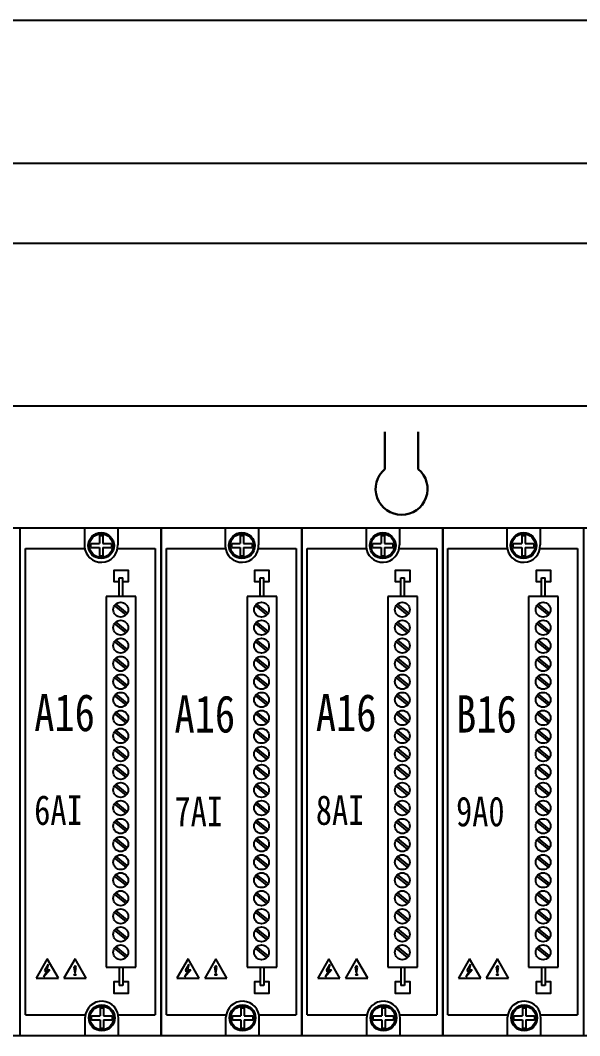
# Model space of a CAD drawing. Extents: x -159874 to -117758, y 9787 to 31117.
# Drawn here: x -149874.4 to -149723.7, y 26309.3 to 26582.6 of the extents above; entities that cross this region are included whole.
import ezdxf

# ---------------------------------------------------------------- set-up
doc = ezdxf.new("R2010")
doc.units = 0
doc.layers.get('0').update_dxf_attribs({"linetype": 'CONTINUOUS'})
doc.layers.get('DEFPOINTS').update_dxf_attribs({"linetype": 'CONTINUOUS'})
doc.layers.add('AM_0', color=7, linetype='CONTINUOUS', lineweight=30)
doc.layers.add('Title Block', color=7, linetype='CONTINUOUS')
doc.styles.get("Standard").update_dxf_attribs({"font": ''})
doc.styles.get('Standard').set_extended_font_data('SimSun')
doc.dimstyles.get("Standard").update_dxf_attribs({"dimtxt": 0.18, "dimasz": 0.18, "dimexe": 0.18, "dimexo": 0.0625, "dimgap": 0.09, "dimtad": 0, "dimtih": 1, "dimtoh": 1, "dimdec": 4, "dimzin": 0, "dimdsep": 46, "dimtxsty": 'Standard', "dimcen": 0.09, "dimadec": 0, "dimazin": 0, "dimtfac": 1, "dimtdec": 4, "dimtofl": 0, "dimtmove": 0, "dimatfit": 3, "dimfxl": 1, "dimtolj": 1, "dimtzin": 0, "dimarcsym": 0})

# ---------------------------------------------------------------- blocks, each defined once
blk = doc.blocks.new('*D86')
at = {"color": 0, "lineweight": -2}
for p, q in [((-150253.36, 26523.23), (-150253.36, 26545.36)), ((-149553.36, 26523.23), (-149553.36, 26545.36)), ((-150233.36, 26544.11), (-149573.36, 26544.11))]:
    blk.add_line(p, q, dxfattribs=at)
at = {"color": 0}
for points in [[(-150233.36, 26547.45), (-150233.36, 26540.78), (-150253.36, 26544.11)], [(-149573.36, 26547.45), (-149573.36, 26540.78), (-149553.36, 26544.11)]]:
    blk.add_solid(points, dxfattribs=at)
at = {"layer": 'DEFPOINTS', "color": 0}
for p in [(-149553.36, 26544.11), (-150253.36, 26522.61), (-149553.36, 26522.61)]:
    blk.add_point(p, dxfattribs=at)
at = {"color": 0, "insert": (-149903.36, 26559.11), "char_height": 20, "attachment_point": 5}
blk.add_mtext('\\A1;700', dxfattribs=at)

msp = doc.modelspace()

# ---------------------------------------------------------------- linework, layer by layer
at = {"color": 6}
msp.add_line((-150302.73629, 26582.60839), (-149502.73629, 26582.60839), dxfattribs=at)
at = {"color": 4}
msp.add_line((-150253.36129, 26522.6084), (-149553.36129, 26522.60839), dxfattribs=at)
for p, q in [((-149666.18285, 26478.77278), (-150113.15522, 26478.77278)), ((-149857.06212, 26445.97923), (-149857.06212, 26441.01323)), ((-149848.09234, 26445.97923), (-149848.09234, 26441.36005)), ((-149819.14116, 26445.97923), (-149819.14116, 26441.01323)), ((-149810.17138, 26445.97923), (-149810.17138, 26441.36005)), ((-149781.2202, 26445.97923), (-149781.2202, 26441.01323)), ((-149772.25042, 26445.97923), (-149772.25042, 26441.36005)), ((-149743.29924, 26445.97923), (-149743.29924, 26441.01323)), ((-149734.32946, 26445.97923), (-149734.32946, 26441.36005)), ((-149872.93294, 26440.37872), (-149856.99119, 26440.37872)), ((-149872.93294, 26314.8647), (-149872.93294, 26440.37872)), ((-149848.16378, 26440.37872), (-149837.99957, 26440.37872)), ((-149837.99957, 26440.37872), (-149837.99957, 26314.8647)), ((-149835.01198, 26440.37872), (-149819.07023, 26440.37872)), ((-149835.01198, 26314.8647), (-149835.01198, 26440.37872)), ((-149810.24282, 26440.37872), (-149800.07861, 26440.37872)), ((-149800.07861, 26440.37872), (-149800.07861, 26314.8647)), ((-149800.07861, 26440.37872), (-149800.07861, 26314.8647)), ((-149797.09102, 26440.37872), (-149781.14927, 26440.37872)), ((-149797.09102, 26314.8647), (-149797.09102, 26440.37872)), ((-149772.32186, 26440.37872), (-149762.15765, 26440.37872)), ((-149762.15765, 26440.37872), (-149762.15765, 26314.8647)), ((-149759.17006, 26440.37872), (-149743.22831, 26440.37872)), ((-149759.17006, 26314.8647), (-149759.17006, 26440.37872)), ((-149734.4009, 26440.37872), (-149724.23669, 26440.37872)), ((-149724.23669, 26440.37872), (-149724.23669, 26314.8647)), ((-149724.23669, 26440.37872), (-149724.23669, 26314.8647)), ((-149872.93294, 26314.8647), (-149856.81109, 26314.8647)), ((-149847.98369, 26314.8647), (-149837.99957, 26314.8647)), ((-149835.01198, 26314.8647), (-149818.89013, 26314.8647)), ((-149810.06273, 26314.8647), (-149800.07861, 26314.8647)), ((-149797.09102, 26314.8647), (-149780.96917, 26314.8647)), ((-149772.14177, 26314.8647), (-149762.15765, 26314.8647)), ((-149759.17006, 26314.8647), (-149743.04821, 26314.8647)), ((-149734.22081, 26314.8647), (-149724.23669, 26314.8647)), ((-149856.88202, 26309.26419), (-149856.88202, 26314.23019)), ((-149847.91224, 26309.26419), (-149847.91224, 26313.88337)), ((-149818.96106, 26309.26419), (-149818.96106, 26314.23019)), ((-149809.99128, 26309.26419), (-149809.99128, 26313.88337)), ((-149781.0401, 26309.26419), (-149781.0401, 26314.23019)), ((-149772.07032, 26309.26419), (-149772.07032, 26313.88337)), ((-149743.11914, 26309.26419), (-149743.11914, 26314.23019)), ((-149734.14936, 26309.26419), (-149734.14936, 26313.88337))]:
    msp.add_line(p, q)
at = {"color": 7}
for p, q in [((-149853.02519, 26443.94916), (-149853.02519, 26441.72557)), ((-149853.02519, 26443.94916), (-149852.12978, 26443.94916)), ((-149852.12978, 26443.94916), (-149852.12978, 26441.72557)), ((-149815.10423, 26443.94916), (-149815.10423, 26441.72557)), ((-149815.10423, 26443.94916), (-149814.20882, 26443.94916)), ((-149814.20882, 26443.94916), (-149814.20882, 26441.72557)), ((-149777.18327, 26443.94916), (-149777.18327, 26441.72557)), ((-149777.18327, 26443.94916), (-149776.28786, 26443.94916)), ((-149776.28786, 26443.94916), (-149776.28786, 26441.72557)), ((-149739.26231, 26443.94916), (-149739.26231, 26441.72557)), ((-149739.26231, 26443.94916), (-149738.3669, 26443.94916)), ((-149738.3669, 26443.94916), (-149738.3669, 26441.72557)), ((-149855.33332, 26441.72557), (-149853.02519, 26441.72557)), ((-149855.33332, 26440.66108), (-149855.33332, 26441.72557)), ((-149855.33332, 26440.66108), (-149853.02519, 26440.66108)), ((-149853.02519, 26440.66108), (-149853.02519, 26438.43749)), ((-149852.12978, 26441.72557), (-149849.82165, 26441.72557)), ((-149852.12978, 26440.66108), (-149852.12978, 26438.43749)), ((-149852.12978, 26440.66108), (-149849.82165, 26440.66108)), ((-149817.41236, 26441.72557), (-149815.10423, 26441.72557)), ((-149817.41236, 26440.66108), (-149817.41236, 26441.72557)), ((-149817.41236, 26440.66108), (-149815.10423, 26440.66108)), ((-149815.10423, 26440.66108), (-149815.10423, 26438.43749)), ((-149814.20882, 26441.72557), (-149811.90069, 26441.72557)), ((-149814.20882, 26440.66108), (-149814.20882, 26438.43749)), ((-149814.20882, 26440.66108), (-149811.90069, 26440.66108)), ((-149779.4914, 26441.72557), (-149777.18327, 26441.72557)), ((-149779.4914, 26440.66108), (-149779.4914, 26441.72557)), ((-149779.4914, 26440.66108), (-149777.18327, 26440.66108)), ((-149777.18327, 26440.66108), (-149777.18327, 26438.43749)), ((-149776.28786, 26441.72557), (-149773.97973, 26441.72557)), ((-149776.28786, 26440.66108), (-149776.28786, 26438.43749)), ((-149776.28786, 26440.66108), (-149773.97973, 26440.66108)), ((-149741.57044, 26441.72557), (-149739.26231, 26441.72557)), ((-149741.57044, 26440.66108), (-149741.57044, 26441.72557)), ((-149741.57044, 26440.66108), (-149739.26231, 26440.66108)), ((-149739.26231, 26440.66108), (-149739.26231, 26438.43749)), ((-149738.3669, 26441.72557), (-149736.05877, 26441.72557)), ((-149738.3669, 26440.66108), (-149738.3669, 26438.43749)), ((-149738.3669, 26440.66108), (-149736.05877, 26440.66108)), ((-149853.02519, 26438.43749), (-149852.12978, 26438.43749)), ((-149815.10423, 26438.43749), (-149814.20882, 26438.43749)), ((-149777.18327, 26438.43749), (-149776.28786, 26438.43749)), ((-149739.26231, 26438.43749), (-149738.3669, 26438.43749)), ((-149851.19989, 26427.51771), (-149851.19989, 26327.72571)), ((-149843.21653, 26427.51771), (-149851.19989, 26427.51771)), ((-149843.21653, 26327.72571), (-149843.21653, 26427.51771)), ((-149813.27893, 26427.51771), (-149813.27893, 26327.72571)), ((-149805.29557, 26427.51771), (-149813.27893, 26427.51771)), ((-149805.29557, 26327.72571), (-149805.29557, 26427.51771)), ((-149775.35797, 26427.51771), (-149775.35797, 26327.72571)), ((-149767.37461, 26427.51771), (-149775.35797, 26427.51771)), ((-149767.37461, 26327.72571), (-149767.37461, 26427.51771)), ((-149737.43701, 26427.51771), (-149737.43701, 26327.72571)), ((-149729.45365, 26427.51771), (-149737.43701, 26427.51771)), ((-149729.45365, 26327.72571), (-149729.45365, 26427.51771)), ((-149848.95037, 26425.00381), (-149845.95605, 26422.58818)), ((-149848.62509, 26425.45071), (-149845.63077, 26423.03509)), ((-149811.02941, 26425.00381), (-149808.03509, 26422.58818)), ((-149810.70413, 26425.45071), (-149807.70981, 26423.03509)), ((-149773.10845, 26425.00381), (-149770.11413, 26422.58818)), ((-149772.78317, 26425.45071), (-149769.78885, 26423.03509)), ((-149735.18749, 26425.00381), (-149732.19317, 26422.58818)), ((-149734.86221, 26425.45071), (-149731.86789, 26423.03509)), ((-149848.95037, 26420.14772), (-149845.95605, 26417.7321)), ((-149848.62509, 26420.59462), (-149845.63077, 26418.179)), ((-149811.02941, 26420.14772), (-149808.03509, 26417.7321)), ((-149810.70413, 26420.59462), (-149807.70981, 26418.179)), ((-149773.10845, 26420.14772), (-149770.11413, 26417.7321)), ((-149772.78317, 26420.59462), (-149769.78885, 26418.179)), ((-149735.18749, 26420.14772), (-149732.19317, 26417.7321)), ((-149734.86221, 26420.59462), (-149731.86789, 26418.179)), ((-149848.95037, 26415.29163), (-149845.95605, 26412.87601)), ((-149848.62509, 26415.73854), (-149845.63077, 26413.32291)), ((-149811.02941, 26415.29163), (-149808.03509, 26412.87601)), ((-149810.70413, 26415.73854), (-149807.70981, 26413.32291)), ((-149773.10845, 26415.29163), (-149770.11413, 26412.87601)), ((-149772.78317, 26415.73854), (-149769.78885, 26413.32291)), ((-149735.18749, 26415.29163), (-149732.19317, 26412.87601)), ((-149734.86221, 26415.73854), (-149731.86789, 26413.32291)), ((-149848.62509, 26410.88245), (-149845.63077, 26408.46683)), ((-149810.70413, 26410.88245), (-149807.70981, 26408.46683)), ((-149772.78317, 26410.88245), (-149769.78885, 26408.46683)), ((-149734.86221, 26410.88245), (-149731.86789, 26408.46683)), ((-149848.95037, 26410.43554), (-149845.95605, 26408.01992)), ((-149811.02941, 26410.43554), (-149808.03509, 26408.01992)), ((-149773.10845, 26410.43554), (-149770.11413, 26408.01992)), ((-149735.18749, 26410.43554), (-149732.19317, 26408.01992)), ((-149848.95037, 26405.57945), (-149845.95605, 26403.16383)), ((-149848.62509, 26406.02636), (-149845.63077, 26403.61074)), ((-149811.02941, 26405.57945), (-149808.03509, 26403.16383)), ((-149810.70413, 26406.02636), (-149807.70981, 26403.61074)), ((-149773.10845, 26405.57945), (-149770.11413, 26403.16383)), ((-149772.78317, 26406.02636), (-149769.78885, 26403.61074)), ((-149735.18749, 26405.57945), (-149732.19317, 26403.16383)), ((-149734.86221, 26406.02636), (-149731.86789, 26403.61074)), ((-149848.95037, 26400.72337), (-149845.95605, 26398.30774)), ((-149848.62509, 26401.17027), (-149845.63077, 26398.75465)), ((-149811.02941, 26400.72337), (-149808.03509, 26398.30774)), ((-149810.70413, 26401.17027), (-149807.70981, 26398.75465)), ((-149773.10845, 26400.72337), (-149770.11413, 26398.30774)), ((-149772.78317, 26401.17027), (-149769.78885, 26398.75465)), ((-149735.18749, 26400.72337), (-149732.19317, 26398.30774)), ((-149734.86221, 26401.17027), (-149731.86789, 26398.75465)), ((-149848.95037, 26395.86728), (-149845.95605, 26393.45166)), ((-149848.62509, 26396.31418), (-149845.63077, 26393.89856)), ((-149811.02941, 26395.86728), (-149808.03509, 26393.45166)), ((-149810.70413, 26396.31418), (-149807.70981, 26393.89856)), ((-149773.10845, 26395.86728), (-149770.11413, 26393.45166)), ((-149772.78317, 26396.31418), (-149769.78885, 26393.89856)), ((-149735.18749, 26395.86728), (-149732.19317, 26393.45166)), ((-149734.86221, 26396.31418), (-149731.86789, 26393.89856)), ((-149848.62509, 26391.4581), (-149845.63077, 26389.04247)), ((-149810.70413, 26391.4581), (-149807.70981, 26389.04247)), ((-149772.78317, 26391.4581), (-149769.78885, 26389.04247)), ((-149734.86221, 26391.4581), (-149731.86789, 26389.04247)), ((-149848.95037, 26391.01119), (-149845.95605, 26388.59557)), ((-149811.02941, 26391.01119), (-149808.03509, 26388.59557)), ((-149773.10845, 26391.01119), (-149770.11413, 26388.59557)), ((-149735.18749, 26391.01119), (-149732.19317, 26388.59557)), ((-149848.95037, 26386.1551), (-149845.95605, 26383.73948)), ((-149848.62509, 26386.60201), (-149845.63077, 26384.18639)), ((-149811.02941, 26386.1551), (-149808.03509, 26383.73948)), ((-149810.70413, 26386.60201), (-149807.70981, 26384.18639)), ((-149773.10845, 26386.1551), (-149770.11413, 26383.73948)), ((-149772.78317, 26386.60201), (-149769.78885, 26384.18639)), ((-149735.18749, 26386.1551), (-149732.19317, 26383.73948)), ((-149734.86221, 26386.60201), (-149731.86789, 26384.18639)), ((-149848.95037, 26381.29901), (-149845.95605, 26378.88339)), ((-149848.62509, 26381.74592), (-149845.63077, 26379.3303)), ((-149811.02941, 26381.29901), (-149808.03509, 26378.88339)), ((-149810.70413, 26381.74592), (-149807.70981, 26379.3303)), ((-149773.10845, 26381.29901), (-149770.11413, 26378.88339)), ((-149772.78317, 26381.74592), (-149769.78885, 26379.3303)), ((-149735.18749, 26381.29901), (-149732.19317, 26378.88339)), ((-149734.86221, 26381.74592), (-149731.86789, 26379.3303)), ((-149848.95037, 26376.44292), (-149845.95605, 26374.0273)), ((-149848.62509, 26376.88983), (-149845.63077, 26374.47421)), ((-149811.02941, 26376.44292), (-149808.03509, 26374.0273)), ((-149810.70413, 26376.88983), (-149807.70981, 26374.47421)), ((-149773.10845, 26376.44292), (-149770.11413, 26374.0273)), ((-149772.78317, 26376.88983), (-149769.78885, 26374.47421)), ((-149735.18749, 26376.44292), (-149732.19317, 26374.0273)), ((-149734.86221, 26376.88983), (-149731.86789, 26374.47421)), ((-149848.95037, 26371.58684), (-149845.95605, 26369.17121)), ((-149848.62509, 26372.03374), (-149845.63077, 26369.61812)), ((-149811.02941, 26371.58684), (-149808.03509, 26369.17121)), ((-149810.70413, 26372.03374), (-149807.70981, 26369.61812)), ((-149773.10845, 26371.58684), (-149770.11413, 26369.17121)), ((-149772.78317, 26372.03374), (-149769.78885, 26369.61812)), ((-149735.18749, 26371.58684), (-149732.19317, 26369.17121)), ((-149734.86221, 26372.03374), (-149731.86789, 26369.61812)), ((-149848.62509, 26367.17766), (-149845.63077, 26364.76203)), ((-149810.70413, 26367.17766), (-149807.70981, 26364.76203)), ((-149772.78317, 26367.17766), (-149769.78885, 26364.76203)), ((-149734.86221, 26367.17766), (-149731.86789, 26364.76203)), ((-149848.95037, 26366.73075), (-149845.95605, 26364.31513)), ((-149811.02941, 26366.73075), (-149808.03509, 26364.31513)), ((-149773.10845, 26366.73075), (-149770.11413, 26364.31513)), ((-149735.18749, 26366.73075), (-149732.19317, 26364.31513)), ((-149848.95037, 26361.87466), (-149845.95605, 26359.45904)), ((-149848.62509, 26362.32157), (-149845.63077, 26359.90595)), ((-149811.02941, 26361.87466), (-149808.03509, 26359.45904)), ((-149810.70413, 26362.32157), (-149807.70981, 26359.90595)), ((-149773.10845, 26361.87466), (-149770.11413, 26359.45904)), ((-149772.78317, 26362.32157), (-149769.78885, 26359.90595)), ((-149735.18749, 26361.87466), (-149732.19317, 26359.45904)), ((-149734.86221, 26362.32157), (-149731.86789, 26359.90595)), ((-149848.95037, 26357.01857), (-149845.95605, 26354.60295)), ((-149848.62509, 26357.46548), (-149845.63077, 26355.04986)), ((-149811.02941, 26357.01857), (-149808.03509, 26354.60295)), ((-149810.70413, 26357.46548), (-149807.70981, 26355.04986)), ((-149773.10845, 26357.01857), (-149770.11413, 26354.60295)), ((-149772.78317, 26357.46548), (-149769.78885, 26355.04986)), ((-149735.18749, 26357.01857), (-149732.19317, 26354.60295)), ((-149734.86221, 26357.46548), (-149731.86789, 26355.04986)), ((-149848.95037, 26352.16248), (-149845.95605, 26349.74686)), ((-149848.62509, 26352.60939), (-149845.63077, 26350.19377)), ((-149811.02941, 26352.16248), (-149808.03509, 26349.74686)), ((-149810.70413, 26352.60939), (-149807.70981, 26350.19377)), ((-149773.10845, 26352.16248), (-149770.11413, 26349.74686)), ((-149772.78317, 26352.60939), (-149769.78885, 26350.19377)), ((-149735.18749, 26352.16248), (-149732.19317, 26349.74686)), ((-149734.86221, 26352.60939), (-149731.86789, 26350.19377)), ((-149848.62509, 26347.7533), (-149845.63077, 26345.33768)), ((-149810.70413, 26347.7533), (-149807.70981, 26345.33768)), ((-149772.78317, 26347.7533), (-149769.78885, 26345.33768)), ((-149734.86221, 26347.7533), (-149731.86789, 26345.33768)), ((-149848.95037, 26347.3064), (-149845.95605, 26344.89077)), ((-149811.02941, 26347.3064), (-149808.03509, 26344.89077)), ((-149773.10845, 26347.3064), (-149770.11413, 26344.89077)), ((-149735.18749, 26347.3064), (-149732.19317, 26344.89077)), ((-149848.95037, 26342.45031), (-149845.95605, 26340.03469)), ((-149848.62509, 26342.89722), (-149845.63077, 26340.48159)), ((-149811.02941, 26342.45031), (-149808.03509, 26340.03469)), ((-149810.70413, 26342.89722), (-149807.70981, 26340.48159)), ((-149773.10845, 26342.45031), (-149770.11413, 26340.03469)), ((-149772.78317, 26342.89722), (-149769.78885, 26340.48159)), ((-149735.18749, 26342.45031), (-149732.19317, 26340.03469)), ((-149734.86221, 26342.89722), (-149731.86789, 26340.48159)), ((-149848.95037, 26337.59422), (-149845.95605, 26335.1786)), ((-149848.62509, 26338.04113), (-149845.63077, 26335.62551)), ((-149811.02941, 26337.59422), (-149808.03509, 26335.1786)), ((-149810.70413, 26338.04113), (-149807.70981, 26335.62551)), ((-149773.10845, 26337.59422), (-149770.11413, 26335.1786)), ((-149772.78317, 26338.04113), (-149769.78885, 26335.62551)), ((-149735.18749, 26337.59422), (-149732.19317, 26335.1786)), ((-149734.86221, 26338.04113), (-149731.86789, 26335.62551)), ((-149848.95037, 26332.73813), (-149845.95605, 26330.32251)), ((-149848.62509, 26333.18504), (-149845.63077, 26330.76942)), ((-149811.02941, 26332.73813), (-149808.03509, 26330.32251)), ((-149810.70413, 26333.18504), (-149807.70981, 26330.76942)), ((-149773.10845, 26332.73813), (-149770.11413, 26330.32251)), ((-149772.78317, 26333.18504), (-149769.78885, 26330.76942)), ((-149735.18749, 26332.73813), (-149732.19317, 26330.32251)), ((-149734.86221, 26333.18504), (-149731.86789, 26330.76942)), ((-149851.19989, 26327.72571), (-149843.21653, 26327.72571)), ((-149813.27893, 26327.72571), (-149805.29557, 26327.72571)), ((-149775.35797, 26327.72571), (-149767.37461, 26327.72571)), ((-149737.43701, 26327.72571), (-149729.45365, 26327.72571)), ((-149852.84509, 26316.80594), (-149852.84509, 26314.58234)), ((-149852.84509, 26316.80594), (-149851.94969, 26316.80594)), ((-149851.94969, 26316.80594), (-149851.94969, 26314.58234)), ((-149814.92413, 26316.80594), (-149814.92413, 26314.58234)), ((-149814.92413, 26316.80594), (-149814.02873, 26316.80594)), ((-149814.02873, 26316.80594), (-149814.02873, 26314.58234)), ((-149777.00317, 26316.80594), (-149777.00317, 26314.58234)), ((-149777.00317, 26316.80594), (-149776.10777, 26316.80594)), ((-149776.10777, 26316.80594), (-149776.10777, 26314.58234)), ((-149739.08221, 26316.80594), (-149739.08221, 26314.58234)), ((-149739.08221, 26316.80594), (-149738.18681, 26316.80594)), ((-149738.18681, 26316.80594), (-149738.18681, 26314.58234)), ((-149855.15323, 26314.58234), (-149852.84509, 26314.58234)), ((-149855.15323, 26313.51785), (-149855.15323, 26314.58234)), ((-149855.15323, 26313.51785), (-149852.84509, 26313.51785)), ((-149852.84509, 26313.51785), (-149852.84509, 26311.29426)), ((-149851.94969, 26314.58234), (-149849.64155, 26314.58234)), ((-149851.94969, 26313.51785), (-149851.94969, 26311.29426)), ((-149851.94969, 26313.51785), (-149849.64155, 26313.51785)), ((-149817.23227, 26314.58234), (-149814.92413, 26314.58234)), ((-149817.23227, 26313.51785), (-149817.23227, 26314.58234)), ((-149817.23227, 26313.51785), (-149814.92413, 26313.51785)), ((-149814.92413, 26313.51785), (-149814.92413, 26311.29426)), ((-149814.02873, 26314.58234), (-149811.72059, 26314.58234)), ((-149814.02873, 26313.51785), (-149814.02873, 26311.29426)), ((-149814.02873, 26313.51785), (-149811.72059, 26313.51785)), ((-149779.31131, 26314.58234), (-149777.00317, 26314.58234)), ((-149779.31131, 26313.51785), (-149779.31131, 26314.58234)), ((-149779.31131, 26313.51785), (-149777.00317, 26313.51785)), ((-149777.00317, 26313.51785), (-149777.00317, 26311.29426)), ((-149776.10777, 26314.58234), (-149773.79963, 26314.58234)), ((-149776.10777, 26313.51785), (-149776.10777, 26311.29426)), ((-149776.10777, 26313.51785), (-149773.79963, 26313.51785)), ((-149741.39035, 26314.58234), (-149739.08221, 26314.58234)), ((-149741.39035, 26313.51785), (-149741.39035, 26314.58234)), ((-149741.39035, 26313.51785), (-149739.08221, 26313.51785)), ((-149739.08221, 26313.51785), (-149739.08221, 26311.29426)), ((-149738.18681, 26314.58234), (-149735.87867, 26314.58234)), ((-149738.18681, 26313.51785), (-149738.18681, 26311.29426)), ((-149738.18681, 26313.51785), (-149735.87867, 26313.51785)), ((-149852.84509, 26311.29426), (-149851.94969, 26311.29426)), ((-149814.92413, 26311.29426), (-149814.02873, 26311.29426)), ((-149777.00317, 26311.29426), (-149776.10777, 26311.29426)), ((-149739.08221, 26311.29426), (-149738.18681, 26311.29426))]:
    msp.add_line(p, q, dxfattribs=at)
for points in [[(-150182.53797, 26445.97923), (-149608.90491, 26445.97923), (-149608.90491, 26309.26419), (-150182.53797, 26309.26419)], [(-149874.35163, 26445.97923), (-149836.43067, 26445.97923), (-149836.43067, 26309.26419), (-149874.35163, 26309.26419)], [(-149836.43067, 26445.97923), (-149798.50971, 26445.97923), (-149798.50971, 26309.26419), (-149836.43067, 26309.26419)], [(-149798.50971, 26445.97923), (-149760.58875, 26445.97923), (-149760.58875, 26309.26419), (-149798.50971, 26309.26419)], [(-149760.58875, 26445.97923), (-149722.66779, 26445.97923), (-149722.66779, 26309.26419), (-149760.58875, 26309.26419)]]:
    msp.add_lwpolyline(points, close=True)
for centre, radius in [((-149852.57749, 26441.19332), 3.49272), ((-149852.57749, 26441.19332), 3.17252), ((-149814.65653, 26441.19332), 3.49272), ((-149814.65653, 26441.19332), 3.17252), ((-149776.73557, 26441.19332), 3.49272), ((-149776.73557, 26441.19332), 3.17252), ((-149738.81461, 26441.19332), 3.49272), ((-149738.81461, 26441.19332), 3.17252), ((-149847.29827, 26423.95977), 1.99584), ((-149809.37731, 26423.95977), 1.99584), ((-149771.45635, 26423.95977), 1.99584), ((-149733.53539, 26423.95977), 1.99584), ((-149847.29827, 26419.10368), 1.99584), ((-149809.37731, 26419.10368), 1.99584), ((-149771.45635, 26419.10368), 1.99584), ((-149733.53539, 26419.10368), 1.99584), ((-149847.29827, 26414.24759), 1.99584), ((-149809.37731, 26414.24759), 1.99584), ((-149771.45635, 26414.24759), 1.99584), ((-149733.53539, 26414.24759), 1.99584), ((-149847.29827, 26409.3915), 1.99584), ((-149809.37731, 26409.3915), 1.99584), ((-149771.45635, 26409.3915), 1.99584), ((-149733.53539, 26409.3915), 1.99584), ((-149847.29827, 26404.53541), 1.99584), ((-149809.37731, 26404.53541), 1.99584), ((-149771.45635, 26404.53541), 1.99584), ((-149733.53539, 26404.53541), 1.99584), ((-149847.29827, 26399.67933), 1.99584), ((-149809.37731, 26399.67933), 1.99584), ((-149771.45635, 26399.67933), 1.99584), ((-149733.53539, 26399.67933), 1.99584), ((-149847.29827, 26394.82324), 1.99584), ((-149809.37731, 26394.82324), 1.99584), ((-149771.45635, 26394.82324), 1.99584), ((-149733.53539, 26394.82324), 1.99584), ((-149847.29827, 26389.96715), 1.99584), ((-149809.37731, 26389.96715), 1.99584), ((-149771.45635, 26389.96715), 1.99584), ((-149733.53539, 26389.96715), 1.99584), ((-149847.29827, 26385.11106), 1.99584), ((-149809.37731, 26385.11106), 1.99584), ((-149771.45635, 26385.11106), 1.99584), ((-149733.53539, 26385.11106), 1.99584), ((-149847.29827, 26380.25497), 1.99584), ((-149809.37731, 26380.25497), 1.99584), ((-149771.45635, 26380.25497), 1.99584), ((-149733.53539, 26380.25497), 1.99584), ((-149847.29827, 26375.39888), 1.99584), ((-149809.37731, 26375.39888), 1.99584), ((-149771.45635, 26375.39888), 1.99584), ((-149733.53539, 26375.39888), 1.99584), ((-149847.29827, 26370.5428), 1.99584), ((-149809.37731, 26370.5428), 1.99584), ((-149771.45635, 26370.5428), 1.99584), ((-149733.53539, 26370.5428), 1.99584), ((-149847.29827, 26365.68671), 1.99584), ((-149809.37731, 26365.68671), 1.99584), ((-149771.45635, 26365.68671), 1.99584), ((-149733.53539, 26365.68671), 1.99584), ((-149847.29827, 26360.83062), 1.99584), ((-149809.37731, 26360.83062), 1.99584), ((-149771.45635, 26360.83062), 1.99584), ((-149733.53539, 26360.83062), 1.99584), ((-149847.29827, 26355.97453), 1.99584), ((-149809.37731, 26355.97453), 1.99584), ((-149771.45635, 26355.97453), 1.99584), ((-149733.53539, 26355.97453), 1.99584), ((-149847.29827, 26351.11844), 1.99584), ((-149809.37731, 26351.11844), 1.99584), ((-149771.45635, 26351.11844), 1.99584), ((-149733.53539, 26351.11844), 1.99584), ((-149847.29827, 26346.26236), 1.99584), ((-149809.37731, 26346.26236), 1.99584), ((-149771.45635, 26346.26236), 1.99584), ((-149733.53539, 26346.26236), 1.99584), ((-149847.29827, 26341.40627), 1.99584), ((-149809.37731, 26341.40627), 1.99584), ((-149771.45635, 26341.40627), 1.99584), ((-149733.53539, 26341.40627), 1.99584), ((-149847.29827, 26336.55018), 1.99584), ((-149809.37731, 26336.55018), 1.99584), ((-149771.45635, 26336.55018), 1.99584), ((-149733.53539, 26336.55018), 1.99584), ((-149847.29827, 26331.69409), 1.99584), ((-149809.37731, 26331.69409), 1.99584), ((-149771.45635, 26331.69409), 1.99584), ((-149733.53539, 26331.69409), 1.99584), ((-149852.39739, 26314.0501), 3.49272), ((-149852.39739, 26314.0501), 3.17252), ((-149814.47643, 26314.0501), 3.49272), ((-149814.47643, 26314.0501), 3.17252), ((-149776.55547, 26314.0501), 3.49272), ((-149776.55547, 26314.0501), 3.17252), ((-149738.63451, 26314.0501), 3.49272), ((-149738.63451, 26314.0501), 3.17252)]:
    msp.add_circle(centre, radius, dxfattribs=at)
for centre, start, end in [((-149852.57749, 26441.19332), 182.2996706, 2.2996706), ((-149814.65653, 26441.19332), 182.2996706, 2.2996706), ((-149776.73557, 26441.19332), 182.2996706, 2.2996706), ((-149738.81461, 26441.19332), 182.2996706, 2.2996706), ((-149852.39739, 26314.0501), 357.7003294, 177.7003294), ((-149814.47643, 26314.0501), 357.7003294, 177.7003294), ((-149776.55547, 26314.0501), 357.7003294, 177.7003294), ((-149738.63451, 26314.0501), 357.7003294, 177.7003294)]:
    msp.add_arc(centre, 4.48825, start, end)
at = {"layer": 'AM_0'}
for p, q in [((-149776.15174, 26461.80814), (-149776.15174, 26471.78734)), ((-149767.17046, 26461.80814), (-149767.17046, 26471.78734))]:
    msp.add_line(p, q, dxfattribs=at)
msp.add_arc((-149771.6611, 26456.45739), 6.98544, 130.0052009, 49.9947991, dxfattribs=at)
at = {"layer": 'Title Block', "color": 0}
for p, q in [((-149849.82165, 26441.72557), (-149849.82165, 26440.66108)), ((-149811.90069, 26441.72557), (-149811.90069, 26440.66108)), ((-149773.97973, 26441.72557), (-149773.97973, 26440.66108)), ((-149736.05877, 26441.72557), (-149736.05877, 26440.66108)), ((-149847.70717, 26427.51771), (-149847.70717, 26432.50731)), ((-149847.70717, 26432.50731), (-149846.70925, 26432.50731)), ((-149846.70925, 26427.51771), (-149846.70925, 26432.50731)), ((-149809.78621, 26427.51771), (-149809.78621, 26432.50731)), ((-149809.78621, 26432.50731), (-149808.78829, 26432.50731)), ((-149808.78829, 26427.51771), (-149808.78829, 26432.50731)), ((-149771.86525, 26427.51771), (-149771.86525, 26432.50731)), ((-149771.86525, 26432.50731), (-149770.86733, 26432.50731)), ((-149770.86733, 26427.51771), (-149770.86733, 26432.50731)), ((-149733.94429, 26427.51771), (-149733.94429, 26432.50731)), ((-149733.94429, 26432.50731), (-149732.94637, 26432.50731)), ((-149732.94637, 26427.51771), (-149732.94637, 26432.50731)), ((-149867.08942, 26329.9173), (-149870.08318, 26324.73195)), ((-149864.09566, 26324.73195), (-149867.08942, 26329.9173)), ((-149859.60502, 26329.9173), (-149862.59878, 26324.73195)), ((-149856.61126, 26324.73195), (-149859.60502, 26329.9173)), ((-149829.16846, 26329.9173), (-149832.16222, 26324.73195)), ((-149826.1747, 26324.73195), (-149829.16846, 26329.9173)), ((-149821.68406, 26329.9173), (-149824.67782, 26324.73195)), ((-149818.6903, 26324.73195), (-149821.68406, 26329.9173)), ((-149791.2475, 26329.9173), (-149794.24126, 26324.73195)), ((-149788.25374, 26324.73195), (-149791.2475, 26329.9173)), ((-149783.7631, 26329.9173), (-149786.75686, 26324.73195)), ((-149780.76934, 26324.73195), (-149783.7631, 26329.9173)), ((-149753.32654, 26329.9173), (-149756.3203, 26324.73195)), ((-149750.33278, 26324.73195), (-149753.32654, 26329.9173)), ((-149745.84214, 26329.9173), (-149748.8359, 26324.73195)), ((-149742.84838, 26324.73195), (-149745.84214, 26329.9173)), ((-149866.37022, 26326.9821), (-149868.08734, 26324.99934)), ((-149867.08942, 26326.72779), (-149868.08734, 26324.99934)), ((-149866.83994, 26328.45624), (-149867.83786, 26326.72779)), ((-149867.83786, 26326.72779), (-149867.08942, 26326.72779)), ((-149866.83994, 26328.45624), (-149867.23493, 26326.9821)), ((-149867.23493, 26326.9821), (-149866.37022, 26326.9821)), ((-149859.60502, 26326.22883), (-149859.87171, 26327.74133)), ((-149859.60502, 26326.22883), (-149859.33832, 26327.74133)), ((-149847.70717, 26327.72571), (-149847.70717, 26322.73611)), ((-149847.70717, 26327.72571), (-149846.70925, 26327.72571)), ((-149846.70925, 26327.72571), (-149846.70925, 26322.73611)), ((-149828.44926, 26326.9821), (-149830.16638, 26324.99934)), ((-149829.16846, 26326.72779), (-149830.16638, 26324.99934)), ((-149828.91898, 26328.45624), (-149829.9169, 26326.72779)), ((-149829.9169, 26326.72779), (-149829.16846, 26326.72779)), ((-149828.91898, 26328.45624), (-149829.31397, 26326.9821)), ((-149829.31397, 26326.9821), (-149828.44926, 26326.9821)), ((-149821.68406, 26326.22883), (-149821.95075, 26327.74133)), ((-149821.68406, 26326.22883), (-149821.41736, 26327.74133)), ((-149809.78621, 26327.72571), (-149809.78621, 26322.73611)), ((-149809.78621, 26327.72571), (-149808.78829, 26327.72571)), ((-149808.78829, 26327.72571), (-149808.78829, 26322.73611)), ((-149790.5283, 26326.9821), (-149792.24542, 26324.99934)), ((-149791.2475, 26326.72779), (-149792.24542, 26324.99934)), ((-149790.99802, 26328.45624), (-149791.99594, 26326.72779)), ((-149791.99594, 26326.72779), (-149791.2475, 26326.72779)), ((-149790.99802, 26328.45624), (-149791.39301, 26326.9821)), ((-149791.39301, 26326.9821), (-149790.5283, 26326.9821)), ((-149783.7631, 26326.22883), (-149784.02979, 26327.74133)), ((-149783.7631, 26326.22883), (-149783.4964, 26327.74133)), ((-149771.86525, 26327.72571), (-149771.86525, 26322.73611)), ((-149771.86525, 26327.72571), (-149770.86733, 26327.72571)), ((-149770.86733, 26327.72571), (-149770.86733, 26322.73611)), ((-149752.60734, 26326.9821), (-149754.32446, 26324.99934)), ((-149753.32654, 26326.72779), (-149754.32446, 26324.99934)), ((-149753.07706, 26328.45624), (-149754.07498, 26326.72779)), ((-149754.07498, 26326.72779), (-149753.32654, 26326.72779)), ((-149753.07706, 26328.45624), (-149753.47205, 26326.9821)), ((-149753.47205, 26326.9821), (-149752.60734, 26326.9821)), ((-149745.84214, 26326.22883), (-149746.10883, 26327.74133)), ((-149745.84214, 26326.22883), (-149745.57544, 26327.74133)), ((-149733.94429, 26327.72571), (-149733.94429, 26322.73611)), ((-149733.94429, 26327.72571), (-149732.94637, 26327.72571)), ((-149732.94637, 26327.72571), (-149732.94637, 26322.73611)), ((-149870.08318, 26324.73195), (-149864.09566, 26324.73195)), ((-149862.59878, 26324.73195), (-149856.61126, 26324.73195)), ((-149832.16222, 26324.73195), (-149826.1747, 26324.73195)), ((-149824.67782, 26324.73195), (-149818.6903, 26324.73195)), ((-149794.24126, 26324.73195), (-149788.25374, 26324.73195)), ((-149786.75686, 26324.73195), (-149780.76934, 26324.73195)), ((-149756.3203, 26324.73195), (-149750.33278, 26324.73195)), ((-149748.8359, 26324.73195), (-149742.84838, 26324.73195)), ((-149846.70925, 26322.73611), (-149847.70717, 26322.73611)), ((-149808.78829, 26322.73611), (-149809.78621, 26322.73611)), ((-149770.86733, 26322.73611), (-149771.86525, 26322.73611)), ((-149732.94637, 26322.73611), (-149733.94429, 26322.73611)), ((-149849.64155, 26314.58234), (-149849.64155, 26313.51785)), ((-149811.72059, 26314.58234), (-149811.72059, 26313.51785)), ((-149773.79963, 26314.58234), (-149773.79963, 26313.51785)), ((-149735.87867, 26314.58234), (-149735.87867, 26313.51785))]:
    msp.add_line(p, q, dxfattribs=at)
for points in [[(-149846.70925, 26431.50939), (-149845.21237, 26431.50939), (-149845.21237, 26434.50315), (-149849.20405, 26434.50315), (-149849.20405, 26431.50939), (-149847.70717, 26431.50939)], [(-149808.78829, 26431.50939), (-149807.29141, 26431.50939), (-149807.29141, 26434.50315), (-149811.28309, 26434.50315), (-149811.28309, 26431.50939), (-149809.78621, 26431.50939)], [(-149770.86733, 26431.50939), (-149769.37045, 26431.50939), (-149769.37045, 26434.50315), (-149773.36213, 26434.50315), (-149773.36213, 26431.50939), (-149771.86525, 26431.50939)], [(-149732.94637, 26431.50939), (-149731.44949, 26431.50939), (-149731.44949, 26434.50315), (-149735.44117, 26434.50315), (-149735.44117, 26431.50939), (-149733.94429, 26431.50939)], [(-149847.70717, 26323.73403), (-149849.20405, 26323.73403), (-149849.20405, 26320.74027), (-149845.21237, 26320.74027), (-149845.21237, 26323.73403), (-149846.70925, 26323.73403)], [(-149809.78621, 26323.73403), (-149811.28309, 26323.73403), (-149811.28309, 26320.74027), (-149807.29141, 26320.74027), (-149807.29141, 26323.73403), (-149808.78829, 26323.73403)], [(-149771.86525, 26323.73403), (-149773.36213, 26323.73403), (-149773.36213, 26320.74027), (-149769.37045, 26320.74027), (-149769.37045, 26323.73403), (-149770.86733, 26323.73403)], [(-149733.94429, 26323.73403), (-149735.44117, 26323.73403), (-149735.44117, 26320.74027), (-149731.44949, 26320.74027), (-149731.44949, 26323.73403), (-149732.94637, 26323.73403)]]:
    msp.add_lwpolyline(points, dxfattribs=at)
for centre in [(-149859.60502, 26325.72987), (-149821.68406, 26325.72987), (-149783.7631, 26325.72987), (-149745.84214, 26325.72987)]:
    msp.add_circle(centre, 0.19958, dxfattribs=at)
for centre in [(-149859.60502, 26327.70297), (-149821.68406, 26327.70297), (-149783.7631, 26327.70297), (-149745.84214, 26327.70297)]:
    msp.add_arc(centre, 0.26944, 5.3002234, 177.390451, dxfattribs=at)

# ---------------------------------------------------------------- texts
at = {"attachment_point": 1, "line_spacing_factor": 0.9}
for s, insert, char_height, width in [('{\\W0.8;A16}', (-149870.5958, 26401.25446), 10, 19.9584), ('{\\W0.8;A16}', (-149832.82173, 26400.8796), 10, 19.9584), ('{\\W0.8;A16}', (-149794.75388, 26401.25446), 10, 19.9584), ('{\\W0.8;B16}', (-149756.97981, 26400.8796), 10, 19.9584), ('{\\W0.8;6AI}', (-149870.5958, 26374.01347), 8, 15), ('{\\W0.8;7AI}', (-149832.82173, 26373.63861), 8, 15), ('{\\W0.8;8AI}', (-149794.75388, 26374.01347), 8, 15), ('{\\W0.8;9A0}', (-149756.97981, 26373.63861), 8, 15)]:
    msp.add_mtext(s, dxfattribs=dict(at, insert=insert, char_height=char_height, width=width))

# ---------------------------------------------------------------- dimensions: what is measured, and where the dimension line sits
at = {"color": 2}
dim = msp.add_linear_dim(base=(-149553.36129, 26544.11177), p1=(-150253.36129, 26522.6084), p2=(-149553.36129, 26522.60839), dimstyle='Standard', override={"dimtxt": 20, "dimasz": 20, "dimexe": 1.25, "dimexo": 0.625, "dimgap": 5, "dimtad": 1, "dimtih": 0, "dimtoh": 0, "dimzin": 8, "dimlunit": 6, "dimcen": 2.5, "dimtofl": 1}, dxfattribs=at)
dim.commit()
dim.dimension.update_dxf_attribs({"geometry": '*D86', "text_midpoint": (-149903.36129, 26559.11177)})

doc.saveas('drawing.dxf')
